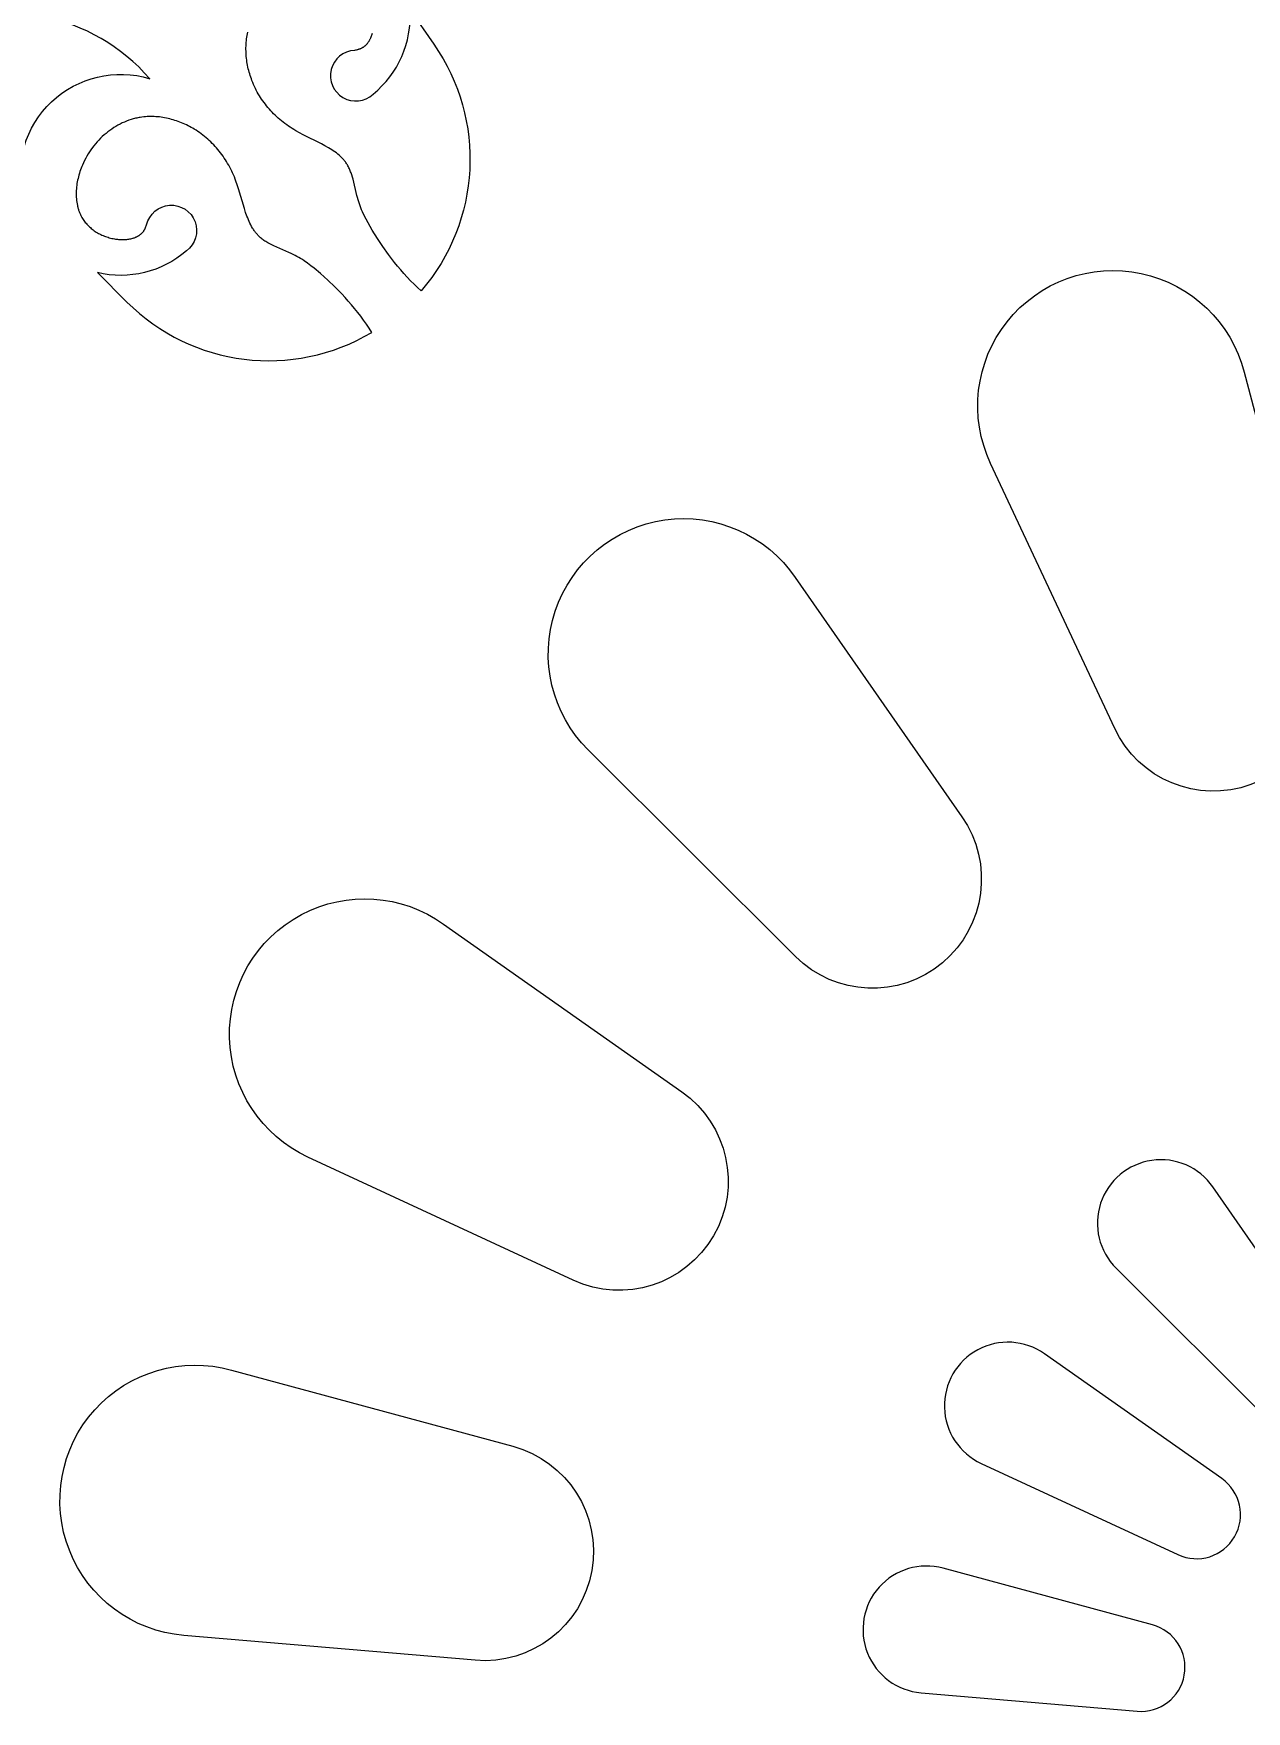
# Model space of a CAD drawing. Extents: x 55 to 271, y 60 to 279.
# Drawn here: x 108.2 to 150.4, y 170.5 to 228.9 of the extents above; entities that cross this region are included whole.
import ezdxf

# ---------------------------------------------------------------- set-up
doc = ezdxf.new("R2010")
doc.units = 0
doc.layers.get('0').update_dxf_attribs({"color": 1, "linetype": 'CONTINUOUS'})

msp = doc.modelspace()

# ---------------------------------------------------------------- linework, layer by layer
for points in [[(100.856, 230.078), (107.834, 223.131, -0.580389), (112.247, 227.303, 0.336677), (104.301, 228.948, -0.356742)], [(119.989, 228.876), (119.979, 228.843), (119.968, 228.809), (119.956, 228.777), (119.943, 228.745), (119.93, 228.713), (119.916, 228.683), (119.908, 228.668), (119.9, 228.653), (119.893, 228.638), (119.884, 228.624), (119.876, 228.61), (119.867, 228.596), (119.858, 228.582), (119.849, 228.568), (119.84, 228.555), (119.83, 228.542), (119.82, 228.53), (119.81, 228.517), (119.8, 228.505), (119.789, 228.493), (119.779, 228.481), (119.767, 228.47), (119.756, 228.459), (119.745, 228.448), (119.733, 228.438), (119.721, 228.428), (119.708, 228.418), (119.696, 228.409), (119.683, 228.399), (119.67, 228.391), (119.656, 228.382), (119.643, 228.374), (119.629, 228.366), (119.615, 228.359), (119.601, 228.352), (119.587, 228.346), (119.572, 228.34), (119.558, 228.334), (119.543, 228.329), (119.528, 228.324), (119.513, 228.319), (119.498, 228.315), (119.483, 228.31), (119.468, 228.306), (119.437, 228.299), (119.406, 228.293), (119.375, 228.288, 1.435159), (120.021, 226.766, 0.241668), (121.308, 229.689), (122.136, 228.501, -0.342621), (121.694, 219.922), (121.569, 220.037), (121.447, 220.155), (121.327, 220.275), (121.21, 220.398), (121.095, 220.524), (120.983, 220.652), (120.873, 220.782), (120.766, 220.914), (120.661, 221.049), (120.559, 221.185), (120.361, 221.462), (120.172, 221.746), (119.993, 222.034), (119.848, 222.286), (119.779, 222.413), (119.713, 222.543), (119.652, 222.674), (119.623, 222.741), (119.595, 222.808), (119.569, 222.877), (119.544, 222.946), (119.52, 223.015), (119.498, 223.086), (119.475, 223.164), (119.454, 223.244), (119.322, 223.802), (119.3, 223.879), (119.278, 223.955), (119.253, 224.029), (119.239, 224.065), (119.226, 224.101), (119.211, 224.137), (119.196, 224.172), (119.18, 224.206), (119.163, 224.239), (119.145, 224.272), (119.127, 224.305), (119.11, 224.331), (119.093, 224.358), (119.076, 224.383), (119.057, 224.409), (119.038, 224.433), (119.019, 224.458), (118.999, 224.482), (118.978, 224.505), (118.957, 224.528), (118.935, 224.551), (118.913, 224.573), (118.89, 224.595), (118.867, 224.616), (118.843, 224.637), (118.794, 224.679), (118.743, 224.719), (118.69, 224.757), (118.636, 224.795), (118.581, 224.831), (118.524, 224.867), (118.466, 224.902), (118.346, 224.969), (118.223, 225.035), (117.583, 225.353), (117.456, 225.421), (117.332, 225.491), (117.266, 225.53), (117.202, 225.571), (117.138, 225.612), (117.075, 225.655), (117.014, 225.698), (116.953, 225.743), (116.894, 225.788), (116.835, 225.835), (116.778, 225.882), (116.722, 225.931), (116.667, 225.981), (116.613, 226.031), (116.56, 226.083), (116.509, 226.135), (116.459, 226.188), (116.41, 226.243), (116.362, 226.298), (116.315, 226.354), (116.27, 226.412), (116.226, 226.47), (116.183, 226.529), (116.142, 226.589), (116.102, 226.649), (116.063, 226.711), (116.026, 226.773), (115.99, 226.837), (115.956, 226.901), (115.923, 226.966), (115.891, 227.032), (115.861, 227.099), (115.833, 227.166), (115.805, 227.235), (115.784, 227.292), (115.764, 227.35), (115.744, 227.408), (115.726, 227.467), (115.709, 227.527), (115.693, 227.586), (115.678, 227.646), (115.665, 227.706), (115.652, 227.767), (115.641, 227.828), (115.631, 227.889), (115.622, 227.95), (115.615, 228.012), (115.608, 228.073), (115.603, 228.134), (115.6, 228.196), (115.597, 228.258), (115.596, 228.319), (115.596, 228.381), (115.598, 228.442), (115.601, 228.503), (115.605, 228.564), (115.611, 228.625), (115.618, 228.686), (115.627, 228.746), (115.637, 228.806), (115.648, 228.866), (115.661, 228.925)]]:
    msp.add_lwpolyline(points, format="xyb")
for points in [[(119.974, 218.479), (119.882, 218.622), (119.788, 218.763), (119.69, 218.902), (119.589, 219.038), (119.485, 219.173), (119.379, 219.306), (119.27, 219.436), (119.158, 219.565), (119.044, 219.692), (118.928, 219.816), (118.689, 220.059), (118.442, 220.294), (118.189, 220.521), (117.967, 220.708), (117.853, 220.798), (117.737, 220.884), (117.618, 220.968), (117.558, 221.008), (117.496, 221.047), (117.433, 221.085), (117.37, 221.122), (117.305, 221.157), (117.24, 221.191), (117.166, 221.227), (117.092, 221.261), (116.565, 221.489), (116.493, 221.523), (116.422, 221.559), (116.353, 221.596), (116.32, 221.616), (116.287, 221.635), (116.255, 221.656), (116.223, 221.677), (116.192, 221.699), (116.162, 221.721), (116.132, 221.744), (116.104, 221.768), (116.08, 221.789), (116.058, 221.81), (116.035, 221.832), (116.014, 221.855), (115.992, 221.878), (115.972, 221.901), (115.952, 221.925), (115.932, 221.949), (115.913, 221.974), (115.895, 222), (115.877, 222.025), (115.859, 222.052), (115.842, 222.078), (115.825, 222.106), (115.793, 222.161), (115.763, 222.218), (115.734, 222.276), (115.706, 222.336), (115.68, 222.397), (115.655, 222.459), (115.63, 222.523), (115.585, 222.652), (115.542, 222.785), (115.339, 223.471), (115.295, 223.607), (115.247, 223.742), (115.22, 223.813), (115.191, 223.884), (115.162, 223.954), (115.131, 224.023), (115.099, 224.091), (115.065, 224.158), (115.031, 224.225), (114.995, 224.29), (114.958, 224.355), (114.92, 224.419), (114.881, 224.482), (114.84, 224.543), (114.799, 224.604), (114.756, 224.664), (114.712, 224.723), (114.667, 224.781), (114.621, 224.837), (114.573, 224.893), (114.525, 224.947), (114.475, 225.001), (114.425, 225.053), (114.373, 225.104), (114.32, 225.154), (114.266, 225.203), (114.211, 225.25), (114.155, 225.297), (114.098, 225.342), (114.039, 225.386), (113.98, 225.428), (113.919, 225.469), (113.858, 225.509), (113.795, 225.548), (113.742, 225.579), (113.689, 225.609), (113.635, 225.638), (113.58, 225.666), (113.524, 225.693), (113.468, 225.719), (113.412, 225.744), (113.355, 225.768), (113.297, 225.791), (113.239, 225.813), (113.181, 225.833), (113.122, 225.852), (113.063, 225.871), (113.004, 225.887), (112.944, 225.903), (112.884, 225.918), (112.824, 225.931), (112.763, 225.942), (112.703, 225.953), (112.642, 225.962), (112.581, 225.97), (112.52, 225.976), (112.46, 225.981), (112.399, 225.984), (112.338, 225.986), (112.277, 225.987), (112.216, 225.986), (112.155, 225.983), (112.095, 225.979), (112.035, 225.974), (111.974, 225.966), (111.915, 225.957), (111.874, 225.951), (111.834, 225.943), (111.794, 225.934), (111.754, 225.925), (111.714, 225.915), (111.674, 225.905), (111.635, 225.893), (111.595, 225.881), (111.517, 225.855), (111.44, 225.826), (111.364, 225.795), (111.288, 225.761), (111.214, 225.724), (111.14, 225.685), (111.068, 225.643), (110.996, 225.599), (110.926, 225.552), (110.857, 225.504), (110.79, 225.453), (110.724, 225.4), (110.659, 225.344), (110.596, 225.287), (110.535, 225.228), (110.475, 225.167), (110.416, 225.104), (110.36, 225.039), (110.305, 224.972), (110.252, 224.903), (110.201, 224.833), (110.152, 224.761), (110.105, 224.688), (110.061, 224.613), (110.018, 224.537), (109.978, 224.46), (109.939, 224.381), (109.904, 224.3), (109.88, 224.243), (109.858, 224.186), (109.836, 224.128), (109.816, 224.07), (109.798, 224.011), (109.78, 223.952), (109.764, 223.893), (109.75, 223.833), (109.737, 223.773), (109.725, 223.713), (109.714, 223.653), (109.706, 223.594), (109.698, 223.534), (109.692, 223.474), (109.688, 223.414), (109.686, 223.355), (109.685, 223.296), (109.685, 223.237), (109.688, 223.178), (109.692, 223.12), (109.698, 223.063), (109.705, 223.006), (109.715, 222.949), (109.726, 222.893), (109.732, 222.866), (109.739, 222.838), (109.746, 222.811), (109.754, 222.784), (109.762, 222.757), (109.771, 222.73), (109.78, 222.704), (109.79, 222.677), (109.8, 222.651), (109.811, 222.625), (109.822, 222.6), (109.833, 222.574), (109.845, 222.549), (109.858, 222.525), (109.871, 222.5), (109.885, 222.476), (109.906, 222.44), (109.929, 222.405), (109.952, 222.371), (109.977, 222.337), (110.003, 222.304), (110.03, 222.272), (110.058, 222.24), (110.086, 222.209), (110.116, 222.179), (110.147, 222.15), (110.179, 222.121), (110.211, 222.093), (110.245, 222.066), (110.279, 222.04), (110.314, 222.015), (110.35, 221.991), (110.387, 221.967), (110.425, 221.945), (110.463, 221.923), (110.502, 221.902), (110.542, 221.882), (110.583, 221.863), (110.624, 221.845), (110.666, 221.828), (110.708, 221.813), (110.751, 221.798), (110.795, 221.784), (110.839, 221.771), (110.884, 221.759), (110.929, 221.749), (110.975, 221.739), (111.021, 221.731), (111.056, 221.725), (111.092, 221.72), (111.128, 221.716), (111.164, 221.713), (111.201, 221.71), (111.237, 221.708), (111.273, 221.707), (111.309, 221.706), (111.345, 221.707), (111.381, 221.708), (111.417, 221.71), (111.452, 221.713), (111.487, 221.717), (111.521, 221.722), (111.556, 221.728), (111.589, 221.735), (111.623, 221.743), (111.655, 221.751), (111.671, 221.756), (111.687, 221.761), (111.703, 221.767), (111.719, 221.772), (111.734, 221.778), (111.749, 221.784), (111.764, 221.79), (111.779, 221.797), (111.794, 221.804), (111.808, 221.811), (111.823, 221.819), (111.837, 221.826), (111.851, 221.835), (111.864, 221.843), (111.877, 221.852), (111.89, 221.86), (111.903, 221.87), (111.916, 221.879), (111.928, 221.889), (111.94, 221.899), (111.952, 221.91), (111.964, 221.92), (111.975, 221.932), (111.986, 221.943), (111.996, 221.955), (112.007, 221.967), (112.017, 221.979), (112.026, 221.992), (112.035, 222.004), (112.044, 222.017), (112.052, 222.03), (112.061, 222.043), (112.068, 222.057), (112.076, 222.07), (112.083, 222.084), (112.09, 222.098), (112.097, 222.113), (112.104, 222.127), (112.116, 222.156), (112.127, 222.186), (112.138, 222.215, -1.435159), (113.524, 221.315, -0.241668), (110.422, 220.555), (111.448, 219.533, 0.342621)], [(152.943, 207.289, -0.914282), (145.837, 204.703), (141.514, 213.92, -1.098394), (150.34, 217.091)], [(140.514, 201.629, -0.914282), (134.721, 196.768), (127.506, 203.952, -1.098394), (134.715, 209.95)], [(130.77, 192.06, -0.914282), (126.989, 185.511), (117.752, 189.793, -1.098394), (122.475, 197.895)], [(149.256, 188.752, 1.093755), (145.884, 185.923), (151.235, 180.596, 0.914282), (153.573, 182.558)], [(143.389, 182.949, 1.093755), (141.188, 179.137), (148.038, 175.962, 0.914282), (149.564, 178.605)], [(124.886, 179.734, -0.914282), (123.573, 172.287), (113.429, 173.152, -1.098394), (115.096, 182.381)], [(139.861, 175.49, 1.093755), (139.096, 171.155), (146.619, 170.513, 0.914282), (147.149, 173.519)]]:
    msp.add_lwpolyline(points, format="xyb", close=True)

doc.saveas('drawing.dxf')
